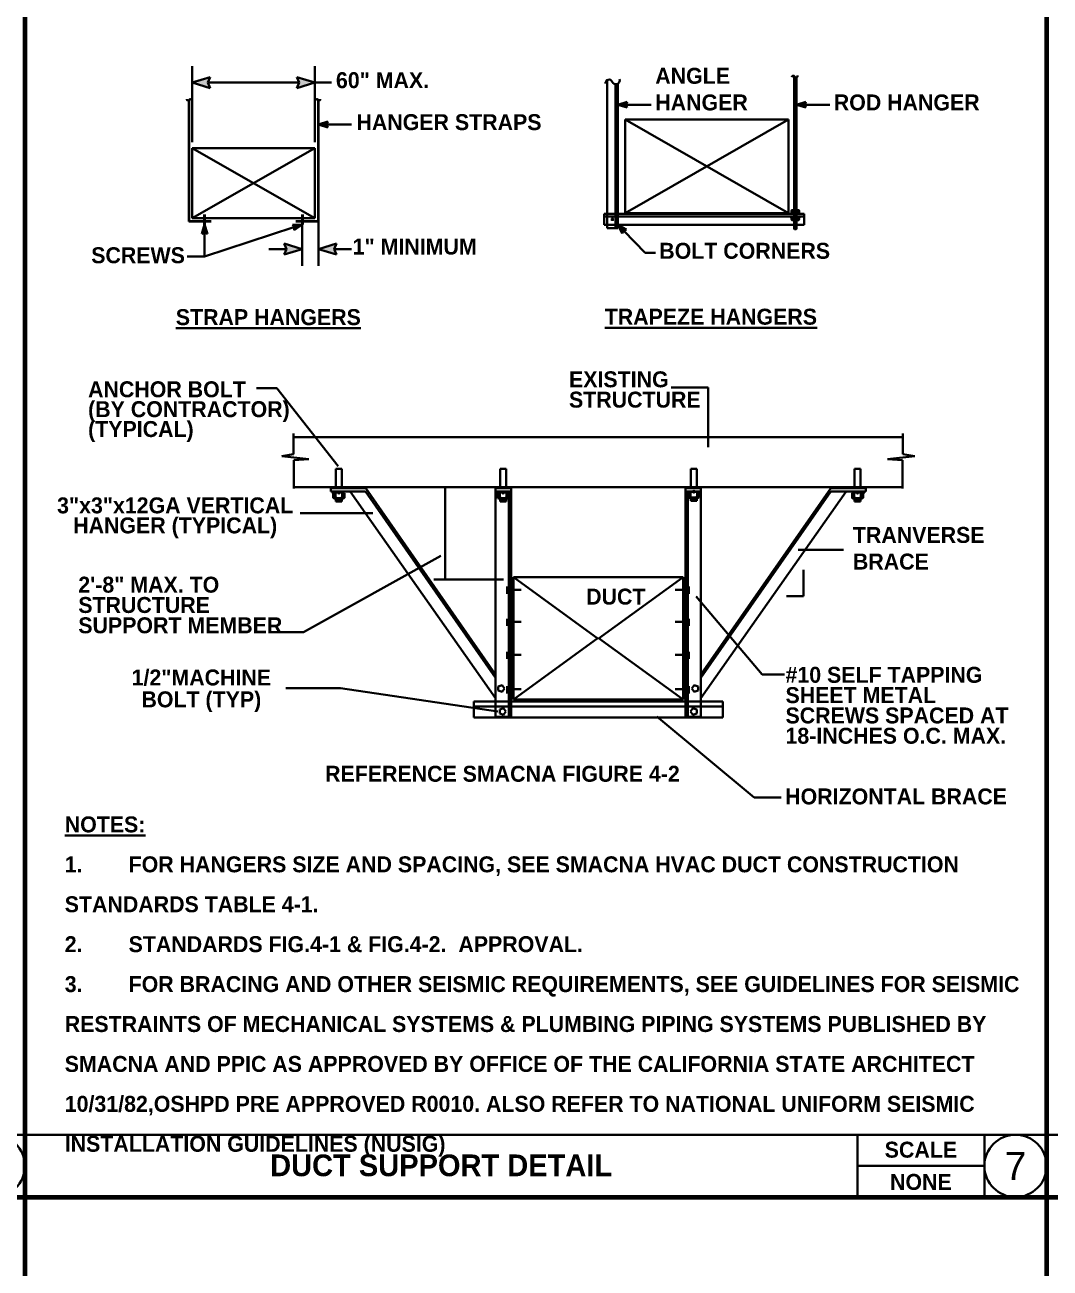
# Model space of a CAD drawing. Header units: inches. Extents: x 2025 to 34930, y -6955 to 4650.
# Drawn here: x 8630.4 to 8919.4, y 1378.3 to 1728.7 of the extents above; entities that cross this region are included whole.
import ezdxf

# ---------------------------------------------------------------- set-up
doc = ezdxf.new("R2010")
doc.units = ezdxf.units.IN
doc.header["$MEASUREMENT"] = 0
doc.layers.add('PDF-TEXT', color=7, linetype='Continuous', lineweight=35)
doc.styles.add('Century Gothic_B', font='GOTHICB.TTF', dxfattribs={"height": 6.659722})
doc.styles.add('PDF Arial', font='arial.ttf')
doc.styles.add('PDF Arial Bold', font='arialbd.ttf')

msp = doc.modelspace()

# ---------------------------------------------------------------- hatches: boundary and pattern name
at = {"layer": 'PDF-TEXT', "transparency": 33554559}
for points in [[(8677.59, 1712.42), (8682.66, 1710.85), (8682.04, 1712.42), (8682.66, 1713.98)], [(8712.17, 1712.42), (8707.1, 1713.98), (8707.75, 1712.42), (8707.1, 1710.85)], [(8797.55, 1706.2), (8800.18, 1705.4), (8799.85, 1706.2), (8800.18, 1707.03)], [(8847.96, 1706.2), (8850.58, 1705.4), (8850.26, 1706.2), (8850.58, 1707.03)], [(8713.15, 1700.64), (8715.8, 1699.82), (8715.45, 1700.64), (8715.8, 1701.47)], [(8681.1, 1672.4), (8680.27, 1669.77), (8681.1, 1670.1), (8681.93, 1669.77)], [(8708.6, 1672.4), (8705.83, 1672.37), (8706.39, 1671.69), (8706.33, 1670.81)], [(8797.55, 1672.38), (8798.82, 1669.9), (8799.17, 1670.73), (8799.97, 1671.05)], [(8708.6, 1665.52), (8703.53, 1667.09), (8704.15, 1665.52), (8703.53, 1663.96)], [(8713.15, 1665.52), (8718.22, 1663.96), (8717.58, 1665.52), (8718.22, 1667.09)]]:
    msp.add_hatch(color=256, dxfattribs=at).paths.add_polyline_path(points)

# ---------------------------------------------------------------- linework, layer by layer
at = {"layer": 'PDF-TEXT', "color": 42, "lineweight": 100}
for p, q in [((8630.43, 2071.8), (8630.43, 1039.38)), ((8918.43, 2071.8), (8918.43, 1039.38)), ((8342.43, 1398.3), (9785.88, 1398.3))]:
    msp.add_line(p, q, dxfattribs=at)
at = {"layer": 'PDF-TEXT'}
for p, q in [((8677.59, 1695.62), (8677.59, 1717.11)), ((8712.17, 1695.62), (8712.17, 1717.11)), ((8677.59, 1712.42), (8682.66, 1713.98)), ((8682.66, 1713.98), (8682.04, 1712.42)), ((8707.75, 1712.42), (8707.1, 1713.98)), ((8712.17, 1712.42), (8707.1, 1713.98)), ((8847.25, 1714.29), (8847.25, 1675.98)), ((8847.96, 1713.84), (8847.96, 1675.98)), ((8682.66, 1710.85), (8677.59, 1712.42)), ((8707.75, 1712.42), (8682.04, 1712.42)), ((8682.66, 1710.85), (8682.04, 1712.42)), ((8707.1, 1710.85), (8707.75, 1712.42)), ((8712.17, 1712.42), (8707.1, 1710.85)), ((8712.17, 1712.42), (8716.87, 1712.42)), ((8794.51, 1713.08), (8794.51, 1671.44)), ((8796.87, 1671.44), (8796.87, 1711.99)), ((8797.55, 1671.44), (8797.55, 1712.1)), ((8676.64, 1673.25), (8676.64, 1707.58)), ((8676.73, 1707.58), (8676.73, 1673.34)), ((8713.06, 1673.25), (8713.06, 1707.58)), ((8713.15, 1707.58), (8713.15, 1660.83)), ((8797.55, 1706.2), (8800.18, 1707.03)), ((8800.18, 1707.03), (8799.85, 1706.2)), ((8847.96, 1706.2), (8850.58, 1707.03)), ((8850.58, 1707.03), (8850.26, 1706.2)), ((8797.55, 1706.2), (8800.18, 1705.4)), ((8799.85, 1706.2), (8800.18, 1705.4)), ((8806.94, 1706.2), (8799.85, 1706.2)), ((8847.96, 1706.2), (8850.58, 1705.4)), ((8857.34, 1706.2), (8850.26, 1706.2)), ((8850.26, 1706.2), (8850.58, 1705.4)), ((8713.15, 1700.64), (8715.8, 1701.47)), ((8715.8, 1699.82), (8713.15, 1700.64)), ((8715.8, 1701.47), (8715.45, 1700.64)), ((8722.53, 1700.64), (8715.45, 1700.64)), ((8715.8, 1699.82), (8715.45, 1700.64)), ((8799.59, 1702.01), (8845.71, 1702.01)), ((8845.71, 1702.01), (8799.59, 1675.66)), ((8799.59, 1675.66), (8799.59, 1702.01)), ((8799.59, 1702.01), (8845.71, 1675.66)), ((8845.71, 1702.01), (8845.71, 1675.66)), ((8712.17, 1693.97), (8677.59, 1674.23)), ((8712.17, 1674.23), (8677.59, 1693.97)), ((8677.59, 1693.97), (8712.17, 1693.97)), ((8677.59, 1674.23), (8677.59, 1693.97)), ((8712.17, 1693.97), (8712.17, 1674.23)), ((8681.01, 1672.4), (8681.01, 1675.23)), ((8681.1, 1672.4), (8681.1, 1675.23)), ((8681.19, 1672.4), (8681.19, 1675.23)), ((8708.6, 1675.23), (8708.6, 1660.83)), ((8708.69, 1672.4), (8708.69, 1675.23)), ((8708.78, 1672.4), (8708.78, 1675.23)), ((8850.05, 1675.42), (8793.74, 1675.42)), ((8793.74, 1675.42), (8793.74, 1672.38)), ((8845.71, 1675.66), (8799.59, 1675.66)), ((8846.39, 1675.8), (8848.81, 1675.8)), ((8846.39, 1675.45), (8846.39, 1675.8)), ((8848.81, 1675.45), (8846.39, 1675.45)), ((8846.54, 1675.98), (8846.54, 1676.35)), ((8846.72, 1676.51), (8848.49, 1676.51)), ((8847.25, 1674.71), (8847.25, 1675.42)), ((8847.34, 1675.42), (8847.34, 1674.71)), ((8847.87, 1675.42), (8847.87, 1674.71)), ((8847.96, 1674.71), (8847.96, 1675.42)), ((8848.67, 1676.34), (8848.67, 1675.98)), ((8848.81, 1675.8), (8848.81, 1675.45)), ((8850.05, 1672.38), (8850.05, 1675.42)), ((8682.93, 1673.25), (8676.64, 1673.25)), ((8676.73, 1673.34), (8682.93, 1673.34)), ((8677.59, 1674.23), (8712.17, 1674.23)), ((8680.27, 1669.77), (8681.1, 1672.4)), ((8681.1, 1672.4), (8681.93, 1669.77)), ((8681.1, 1663.43), (8706.27, 1671.66)), ((8705.83, 1672.37), (8708.6, 1672.4)), ((8706.39, 1671.69), (8705.83, 1672.37)), ((8706.1, 1671.6), (8706.39, 1671.69)), ((8708.6, 1672.4), (8706.33, 1670.81)), ((8706.39, 1671.69), (8706.33, 1670.81)), ((8713.06, 1673.34), (8706.83, 1673.34)), ((8713.15, 1673.25), (8706.83, 1673.25)), ((8793.74, 1674.71), (8850.05, 1674.71)), ((8793.74, 1672.38), (8850.05, 1672.38)), ((8795.63, 1673.89), (8796.4, 1673.89)), ((8796.02, 1673.5), (8796.02, 1674.27)), ((8798.82, 1669.9), (8797.55, 1672.38)), ((8797.55, 1672.38), (8799.97, 1671.05)), ((8846.39, 1674.33), (8846.39, 1674.68)), ((8846.39, 1674.68), (8848.81, 1674.68)), ((8848.81, 1674.33), (8846.39, 1674.33)), ((8846.54, 1673.8), (8846.54, 1674.15)), ((8846.72, 1673.62), (8848.49, 1673.62)), ((8847.25, 1674.15), (8847.25, 1673.8)), ((8847.25, 1673.62), (8847.25, 1671.23)), ((8847.34, 1673.62), (8847.34, 1671.14)), ((8847.87, 1673.62), (8847.87, 1671.14)), ((8847.96, 1673.8), (8847.96, 1674.17)), ((8847.96, 1671.23), (8847.96, 1673.62)), ((8848.67, 1673.8), (8848.67, 1674.15)), ((8848.81, 1674.68), (8848.81, 1674.33)), ((8681.1, 1670.1), (8680.27, 1669.77)), ((8681.1, 1670.1), (8681.1, 1663.43)), ((8681.1, 1670.1), (8681.93, 1669.77)), ((8794.51, 1671.44), (8797.55, 1671.44)), ((8799.17, 1670.73), (8798.82, 1669.9)), ((8799.17, 1670.73), (8799.97, 1671.05)), ((8799.38, 1670.49), (8799.17, 1670.73)), ((8799.26, 1670.64), (8805.28, 1664.47)), ((8847.25, 1671.23), (8847.34, 1671.14)), ((8847.34, 1671.14), (8847.87, 1671.14)), ((8847.87, 1671.14), (8847.96, 1671.23)), ((8704.15, 1665.52), (8699.22, 1665.52)), ((8703.53, 1667.09), (8708.6, 1665.52)), ((8704.15, 1665.52), (8703.53, 1667.09)), ((8703.53, 1663.96), (8708.6, 1665.52)), ((8704.15, 1665.52), (8703.53, 1663.96)), ((8713.15, 1665.52), (8718.22, 1667.09)), ((8718.22, 1663.96), (8713.15, 1665.52)), ((8717.58, 1665.52), (8718.22, 1667.09)), ((8717.58, 1665.52), (8718.22, 1663.96)), ((8722.53, 1665.52), (8717.58, 1665.52)), ((8681.1, 1663.43), (8676.2, 1663.43)), ((8805.28, 1664.47), (8808.2, 1664.47)), ((8701.48, 1626.31), (8695.7, 1626.31)), ((8718.69, 1604.33), (8701.48, 1626.31)), ((8823.01, 1626.52), (8812.6, 1626.52)), ((8823.01, 1609.7), (8823.01, 1626.52)), ((8706.06, 1612.53), (8877.99, 1612.53)), ((8706.15, 1613.5), (8706.15, 1607.66)), ((8877.93, 1613.5), (8877.93, 1607.66)), ((8706.15, 1607.66), (8702.84, 1607.1)), ((8702.84, 1607.1), (8710.48, 1606.27)), ((8710.48, 1606.27), (8706.26, 1605.98)), ((8706.26, 1605.98), (8706.26, 1597.98)), ((8881.24, 1607.1), (8873.57, 1606.27)), ((8873.57, 1606.27), (8877.79, 1605.98)), ((8877.79, 1605.98), (8877.79, 1597.98)), ((8877.93, 1607.66), (8881.24, 1607.1)), ((8718.1, 1603.59), (8718.1, 1598.13)), ((8718.1, 1603.59), (8719.78, 1603.59)), ((8719.78, 1598.13), (8719.78, 1603.59)), ((8764.4, 1603.59), (8764.4, 1598.13)), ((8764.4, 1603.59), (8766.08, 1603.59)), ((8766.08, 1598.13), (8766.08, 1603.59)), ((8818.11, 1603.59), (8818.11, 1598.13)), ((8818.11, 1603.59), (8819.8, 1603.59)), ((8819.8, 1598.13), (8819.8, 1603.59)), ((8864.3, 1598.13), (8864.3, 1603.59)), ((8865.98, 1603.59), (8864.3, 1603.59)), ((8865.98, 1603.59), (8865.98, 1598.13)), ((8706.35, 1598.42), (8877.79, 1598.42)), ((8726.51, 1598.16), (8716.65, 1598.16)), ((8716.65, 1598.16), (8716.65, 1597.18)), ((8763.07, 1545.63), (8726.51, 1598.16)), ((8748.94, 1572.69), (8748.94, 1598.42)), ((8763.07, 1598.16), (8763.07, 1533.7)), ((8767.47, 1598.16), (8763.07, 1598.16)), ((8767.47, 1533.7), (8767.47, 1598.16)), ((8816.61, 1533.7), (8816.61, 1598.16)), ((8820.98, 1598.16), (8816.61, 1598.16)), ((8820.98, 1598.16), (8820.98, 1533.7)), ((8820.98, 1545.63), (8857.57, 1598.16)), ((8867.43, 1598.16), (8857.57, 1598.16)), ((8867.43, 1597.18), (8867.43, 1598.16)), ((8716.65, 1597.18), (8726.45, 1597.18)), ((8716.92, 1597.18), (8716.92, 1596.92)), ((8716.92, 1596.92), (8720.55, 1596.92)), ((8717.36, 1595.41), (8717.36, 1596.68)), ((8720.16, 1596.89), (8717.69, 1596.89)), ((8720.19, 1595.24), (8717.69, 1595.24)), ((8718.01, 1595.47), (8718.01, 1596.65)), ((8718.07, 1594.97), (8719.75, 1594.97)), ((8718.07, 1594.68), (8719.75, 1594.68)), ((8718.1, 1595.24), (8718.1, 1594.38)), ((8719.78, 1594.38), (8719.78, 1595.24)), ((8719.84, 1595.47), (8719.84, 1596.65)), ((8720.49, 1595.41), (8720.49, 1596.68)), ((8720.55, 1596.92), (8720.55, 1597.18)), ((8763.07, 1538.9), (8722.14, 1597.18)), ((8763.07, 1544.62), (8726.45, 1597.18)), ((8767.47, 1597.18), (8763.07, 1597.18)), ((8763.69, 1595.41), (8763.69, 1596.68)), ((8763.99, 1596.89), (8766.5, 1596.89)), ((8763.99, 1595.24), (8766.5, 1595.24)), ((8764.31, 1595.47), (8764.31, 1596.65)), ((8764.4, 1595.24), (8764.4, 1594.38)), ((8764.4, 1594.97), (8766.06, 1594.97)), ((8764.4, 1594.68), (8766.06, 1594.68)), ((8766.08, 1594.38), (8766.08, 1595.24)), ((8766.14, 1595.47), (8766.14, 1596.65)), ((8766.79, 1595.41), (8766.79, 1596.68)), ((8766.82, 1533.7), (8766.82, 1597.18)), ((8766.85, 1597.18), (8766.85, 1596.92)), ((8820.98, 1597.18), (8816.49, 1597.18)), ((8817.26, 1533.7), (8817.26, 1597.18)), ((8817.41, 1595.62), (8817.41, 1596.89)), ((8817.7, 1597.13), (8820.21, 1597.13)), ((8820.21, 1595.44), (8817.7, 1595.44)), ((8818.06, 1595.68), (8818.06, 1596.89)), ((8818.11, 1595.44), (8818.11, 1594.59)), ((8818.11, 1595.18), (8819.8, 1595.18)), ((8818.11, 1594.88), (8819.8, 1594.88)), ((8818.11, 1594.59), (8819.8, 1594.59)), ((8819.8, 1594.59), (8819.8, 1595.44)), ((8819.89, 1595.68), (8819.89, 1596.89)), ((8820.5, 1595.62), (8820.5, 1596.89)), ((8820.98, 1544.62), (8857.6, 1597.18)), ((8820.98, 1538.9), (8861.91, 1597.18)), ((8857.6, 1597.18), (8867.43, 1597.18)), ((8863.53, 1596.92), (8863.53, 1597.18)), ((8867.16, 1596.92), (8863.53, 1596.92)), ((8863.59, 1595.41), (8863.59, 1596.68)), ((8863.89, 1596.89), (8866.4, 1596.89)), ((8863.89, 1595.24), (8866.4, 1595.24)), ((8864.21, 1595.47), (8864.21, 1596.65)), ((8864.3, 1594.38), (8864.3, 1595.24)), ((8865.98, 1594.97), (8864.33, 1594.97)), ((8865.98, 1594.68), (8864.33, 1594.68)), ((8865.98, 1595.24), (8865.98, 1594.38)), ((8866.04, 1595.47), (8866.04, 1596.65)), ((8866.69, 1595.41), (8866.69, 1596.68)), ((8867.16, 1597.18), (8867.16, 1596.92)), ((8728.49, 1591.11), (8708.07, 1591.11)), ((8718.1, 1594.38), (8719.78, 1594.38)), ((8764.4, 1594.38), (8766.08, 1594.38)), ((8865.98, 1594.38), (8864.3, 1594.38)), ((8848.42, 1580.72), (8861.2, 1580.72)), ((8747.67, 1579.06), (8708.95, 1557.58)), ((8849.87, 1575.08), (8849.87, 1567.67)), ((8765.38, 1572.37), (8745.69, 1572.37)), ((8766.41, 1570.39), (8766.41, 1568.35)), ((8768.12, 1538.52), (8768.12, 1573.04)), ((8768.12, 1573.04), (8815.93, 1573.04)), ((8768.12, 1573.04), (8792.03, 1555.63)), ((8792.03, 1555.63), (8815.93, 1573.04)), ((8815.93, 1573.04), (8815.93, 1538.52)), ((8817.61, 1570.39), (8817.61, 1568.35)), ((8766.41, 1569.5), (8770.33, 1569.5)), ((8817.61, 1569.5), (8813.69, 1569.5)), ((8819.68, 1567.61), (8838.24, 1545.6)), ((8849.87, 1567.67), (8845.12, 1567.67)), ((8766.41, 1561.33), (8766.41, 1559.29)), ((8766.41, 1560.44), (8770.33, 1560.44)), ((8817.61, 1560.44), (8813.69, 1560.44)), ((8817.61, 1561.33), (8817.61, 1559.29)), ((8708.95, 1557.58), (8699.98, 1557.58)), ((8792.03, 1555.93), (8768.12, 1538.52)), ((8815.93, 1538.52), (8792.03, 1555.93)), ((8766.41, 1552.03), (8766.41, 1550)), ((8766.41, 1551.18), (8770.33, 1551.18)), ((8817.61, 1551.18), (8813.69, 1551.18)), ((8817.61, 1552.03), (8817.61, 1550)), ((8838.24, 1545.6), (8844.56, 1545.6)), ((8764.93, 1542.59), (8763.87, 1542.23)), ((8763.87, 1542.23), (8763.87, 1541.08)), ((8765.61, 1541.64), (8764.93, 1542.59)), ((8766.41, 1542.32), (8766.41, 1540.29)), ((8817.61, 1542.32), (8817.61, 1540.29)), ((8818.44, 1541.64), (8819.12, 1542.59)), ((8819.12, 1542.59), (8820.21, 1542.23)), ((8820.21, 1542.23), (8820.21, 1541.08)), ((8719.43, 1541.71), (8703.96, 1541.71)), ((8763.72, 1535.18), (8719.43, 1541.71)), ((8763.87, 1541.08), (8764.93, 1540.73)), ((8764.93, 1540.73), (8765.61, 1541.64)), ((8766.41, 1541.47), (8770.33, 1541.47)), ((8815.93, 1538.52), (8768.12, 1538.52)), ((8817.61, 1541.47), (8813.69, 1541.47)), ((8819.12, 1540.73), (8818.44, 1541.64)), ((8820.21, 1541.08), (8819.12, 1540.73)), ((8756.97, 1533.47), (8756.97, 1537.98)), ((8756.97, 1537.98), (8827.12, 1537.98)), ((8756.97, 1536.54), (8827.12, 1536.54)), ((8765.35, 1536.1), (8764.26, 1535.74)), ((8764.26, 1535.74), (8764.26, 1534.59)), ((8766.03, 1535.18), (8765.35, 1536.1)), ((8765.35, 1534.24), (8766.03, 1535.18)), ((8818.06, 1535.18), (8818.7, 1536.1)), ((8818.7, 1534.24), (8818.06, 1535.18)), ((8818.7, 1536.1), (8819.8, 1535.74)), ((8819.8, 1535.74), (8819.8, 1534.59)), ((8827.12, 1537.98), (8827.12, 1533.47)), ((8827.12, 1533.47), (8756.97, 1533.47)), ((8763.07, 1533.7), (8767.47, 1533.7)), ((8764.26, 1534.59), (8765.35, 1534.24)), ((8808.58, 1533.73), (8836, 1510.92)), ((8820.98, 1533.7), (8816.61, 1533.7)), ((8819.8, 1534.59), (8818.7, 1534.24)), ((8836, 1510.92), (8843.64, 1510.92)), ((8342.43, 1415.87), (9785.88, 1415.87)), ((8865.1, 1398.3), (8865.1, 1415.87)), ((8900.87, 1398.3), (8900.87, 1415.87)), ((8900.87, 1407.09), (8865.1, 1407.09))]:
    msp.add_line(p, q, dxfattribs=at)
for centre, radius in [((8847.25, 1675.98), 0.237), ((8847.25, 1674.15), 0.237), ((8718.93, 1596.89), 0.237), ((8765.23, 1596.89), 0.237), ((8818.97, 1597.12), 0.237), ((8865.13, 1596.89), 0.237), ((8621.65, 1407.09), 8.78), ((8909.65, 1407.09), 8.78)]:
    msp.add_circle(centre, radius, dxfattribs=at)
for centre, radius, start, end in [((8847.03, 1713.98), 0.401, 23.0242, 187.4182), ((8847.79, 1714.3), 0.428, 202.2583, 14.458), ((8795.06, 1712.3), 0.989, 22.2583, 186.6522), ((8797, 1713.09), 1.11, 202.2655, 14.4653), ((8676.39, 1707.71), 0.339, 165.542, 337.7418), ((8676.99, 1707.47), 0.303, 354.0019, 158.3958), ((8712.78, 1707.47), 0.305, 21.1174, 185.5113), ((8713.37, 1707.71), 0.339, 202.2582, 14.458), ((8846.71, 1676.34), 0.17, 87.5104, 177.5105), ((8846.7, 1675.99), 0.155, 182.7263, 272.7264), ((8847.06, 1676.35), 0.162, 359.9999, 90.0001), ((8847.06, 1676), 0.162, 269.9999, 0.0001), ((8847.41, 1676.35), 0.162, 89.9999, 180.0001), ((8847.41, 1676), 0.162, 179.9999, 270.0001), ((8847.77, 1676.35), 0.162, 359.9999, 90.0001), ((8847.77, 1676), 0.162, 269.9999, 0.0001), ((8848.13, 1676.34), 0.17, 92.4895, 182.4896), ((8848.11, 1675.99), 0.155, 182.7263, 272.7264), ((8848.47, 1676), 0.162, 269.9999, 0.0001), ((8848.48, 1676.36), 0.155, 357.2736, 87.2737), ((8846.71, 1674.16), 0.17, 92.4895, 182.4896), ((8846.7, 1673.8), 0.155, 182.7263, 272.7264), ((8847.06, 1674.17), 0.162, 359.9999, 90.0001), ((8847.06, 1673.81), 0.162, 269.9999, 0.0001), ((8847.41, 1674.17), 0.162, 89.9999, 180.0001), ((8847.41, 1673.81), 0.162, 179.9999, 270.0001), ((8847.77, 1674.17), 0.162, 359.9999, 90.0001), ((8847.77, 1673.81), 0.162, 269.9999, 0.0001), ((8848.13, 1674.16), 0.17, 87.5104, 177.5105), ((8848.11, 1673.8), 0.155, 182.7263, 272.7264), ((8848.47, 1674.16), 0.17, 2.4895, 92.4896), ((8848.47, 1673.81), 0.162, 269.9999, 0.0001), ((8717.67, 1596.55), 0.369, 22.7527, 156.2367), ((8717.67, 1595.61), 0.369, 203.8513, 337.3407), ((8718.89, 1597.26), 1.99, 243.6629, 270.4366), ((8718.91, 1597.3), 2.03, 270, 296.7737), ((8720.15, 1596.54), 0.37, 22.4259, 155.9099), ((8720.15, 1595.61), 0.369, 202.6593, 336.1487), ((8763.97, 1596.55), 0.369, 22.7527, 156.2367), ((8763.97, 1595.61), 0.368, 204.6405, 338.13), ((8765.24, 1597.29), 2.02, 243.1769, 269.9505), ((8765.21, 1597.29), 2.02, 270.0495, 296.8231), ((8766.45, 1595.61), 0.369, 202.6593, 336.1487), ((8766.48, 1596.55), 0.369, 23.7633, 157.2473), ((8817.71, 1596.75), 0.369, 21.9171, 155.401), ((8817.72, 1595.81), 0.369, 203.8513, 337.3407), ((8818.94, 1597.46), 1.99, 243.6629, 270.4366), ((8818.95, 1597.5), 2.03, 270, 296.7737), ((8820.19, 1596.76), 0.369, 23.7633, 157.2473), ((8820.19, 1595.81), 0.369, 202.6593, 336.1487), ((8863.87, 1596.55), 0.369, 22.7527, 156.2367), ((8863.87, 1595.61), 0.368, 204.6405, 338.13), ((8865.14, 1597.29), 2.02, 243.1769, 269.9505), ((8865.11, 1597.29), 2.02, 270.0495, 296.8231), ((8866.35, 1596.54), 0.37, 22.4259, 155.9099), ((8866.35, 1595.61), 0.369, 202.6593, 336.1487)]:
    msp.add_arc(centre, radius, start, end, dxfattribs=at)
at = {"layer": 'PDF-TEXT', "transparency": 33554559}
for points in [[(8823.01, 1609.7), (8823.01, 1609.58), (8822.98, 1609.7)], [(8718.72, 1604.33), (8718.78, 1604.21), (8718.69, 1604.3)], [(8728.49, 1591.11), (8728.63, 1591.11), (8728.49, 1591.08)], [(8848.42, 1580.69), (8848.28, 1580.72), (8848.42, 1580.75)], [(8747.67, 1579.09), (8747.79, 1579.15), (8747.67, 1579.06)], [(8748.97, 1572.69), (8748.94, 1572.57), (8748.91, 1572.69)], [(8819.68, 1567.61), (8819.59, 1567.73), (8819.71, 1567.64)], [(8763.72, 1535.21), (8763.87, 1535.21), (8763.72, 1535.15)], [(8808.55, 1533.7), (8808.46, 1533.82), (8808.58, 1533.73)]]:
    msp.add_solid(points, dxfattribs=at)

# ---------------------------------------------------------------- texts
at = {"layer": 'PDF-TEXT', "char_height": 4.5, "attachment_point": 7, "style": 'Century Gothic_B'}
for s, insert in [('60" MAX.', (8718.11, 1710.8)), ('ANGLE \\PHANGER', (8808.12, 1704.53)), ('ROD HANGER', (8858.43, 1704.53)), ('HANGER STRAPS', (8723.89, 1698.97)), ('1" MINIMUM', (8722.83, 1663.91)), ('SCREWS', (8649.13, 1661.46)), ('BOLT CORNERS', (8809.24, 1662.71)), ('{\\LSTRAP HANGERS}', (8672.97, 1644.01)), ('{\\LTRAPEZE HANGERS}', (8793.86, 1644.14)), ('TRANVERSE \\PBRACE', (8863.82, 1575.12)), ('DUCT', (8788.63, 1565.24)), ('REFERENCE SMACNA FIGURE 4-2', (8715.05, 1515.31)), ('HORIZONTAL BRACE', (8844.73, 1508.92))]:
    msp.add_mtext(s, dxfattribs=dict(at, insert=insert))
at = {"layer": 'PDF-TEXT', "char_height": 4.5, "style": 'Century Gothic_B'}
for s, insert, width, attachment_point, line_spacing_factor in [('EXISTING STRUCTURE', (8783.8, 1631.05), 32.6543, 1, 0.763373), ('ANCHOR BOLT \\P(BY CONTRACTOR) (TYPICAL)', (8648.25, 1628.24), 60.0295, 1, 0.746877), ('3"x3"x12GA VERTICAL HANGER (TYPICAL)', (8672.8, 1595.52), 66.665, 2, 0.752376), ('2\'-8" MAX. TO STRUCTURE SUPPORT MEMBER', (8645.49, 1573.17), 58.6046, 1, 0.763306), ('1/2"MACHINE BOLT (TYP)', (8680.17, 1547.01), 41.425, 2, 0.821661), ('#10 SELF TAPPING SHEET METAL SCREWS SPACED AT 18-INCHES O.C. MAX.', (8844.82, 1547.76), 65.4702, 1, 0.763208)]:
    msp.add_mtext(s, dxfattribs=dict(at, insert=insert, width=width, attachment_point=attachment_point, line_spacing_factor=line_spacing_factor))
at = {"layer": 'PDF-TEXT'}
for s, insert, char_height, width, attachment_point, style in [('\\pxsm1.5;{\\LNOTES:\\P\\pi-3,l3,s*,t3;}1.^IFOR HANGERS SIZE AND SPACING, SEE SMACNA HVAC DUCT CONSTRUCTION STANDARDS TABLE 4-1.\\P2.^ISTANDARDS FIG.4-1 & FIG.4-2.  APPROVAL.\\P3.^IFOR BRACING AND OTHER SEISMIC REQUIREMENTS, SEE GUIDELINES FOR SEISMIC RESTRAINTS OF MECHANICAL SYSTEMS & PLUMBING PIPING SYSTEMS PUBLISHED BY SMACNA AND PPIC AS APPROVED BY OFFICE OF THE CALIFORNIA STATE ARCHITECT 10/31/82,OSHPD PRE APPROVED R0010. ALSO REFER TO NATIONAL UNIFORM SEISMIC INSTALLATION GUIDELINES (NUSIG)', (8641.67, 1505.6), 4.5, 276.0269, 1, 'Century Gothic_B'), ('{\\fCentury Gothic|b1|i0|c0|p34;SCALE}', (8882.98, 1411.64), 4.5, 35.7683, 5, 'PDF Arial Bold'), ('{\\fCentury Gothic|b1|i0|c0|p34;DUCT SUPPORT DETAIL}', (8747.76, 1407.21), 6.1202, 234.6721, 5, 'PDF Arial Bold'), ('7', (8909.65, 1407.09), 7.89, 17.5595, 5, 'PDF Arial'), ('{\\fCentury Gothic|b1|i0|c0|p34;NONE}', (8882.98, 1402.55), 4.5, 35.7683, 5, 'PDF Arial Bold')]:
    msp.add_mtext(s, dxfattribs=dict(at, insert=insert, char_height=char_height, width=width, attachment_point=attachment_point, style=style))

doc.saveas('drawing.dxf')
